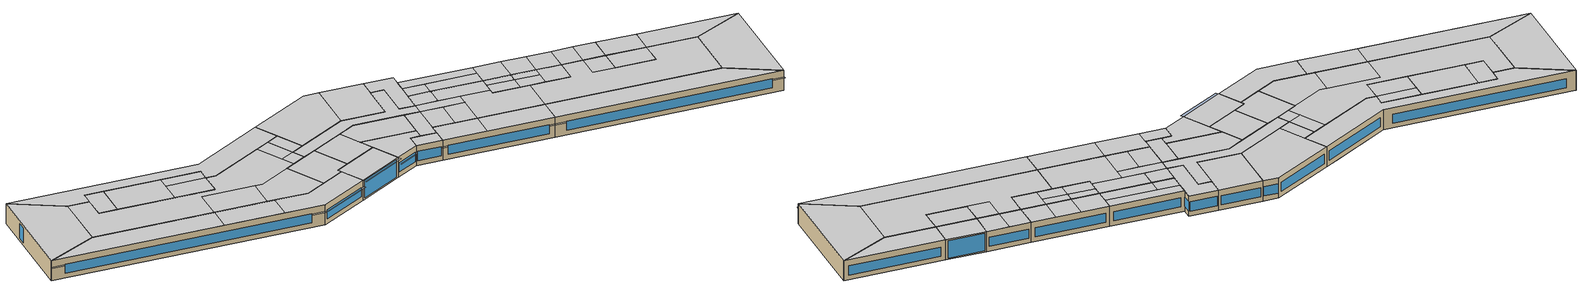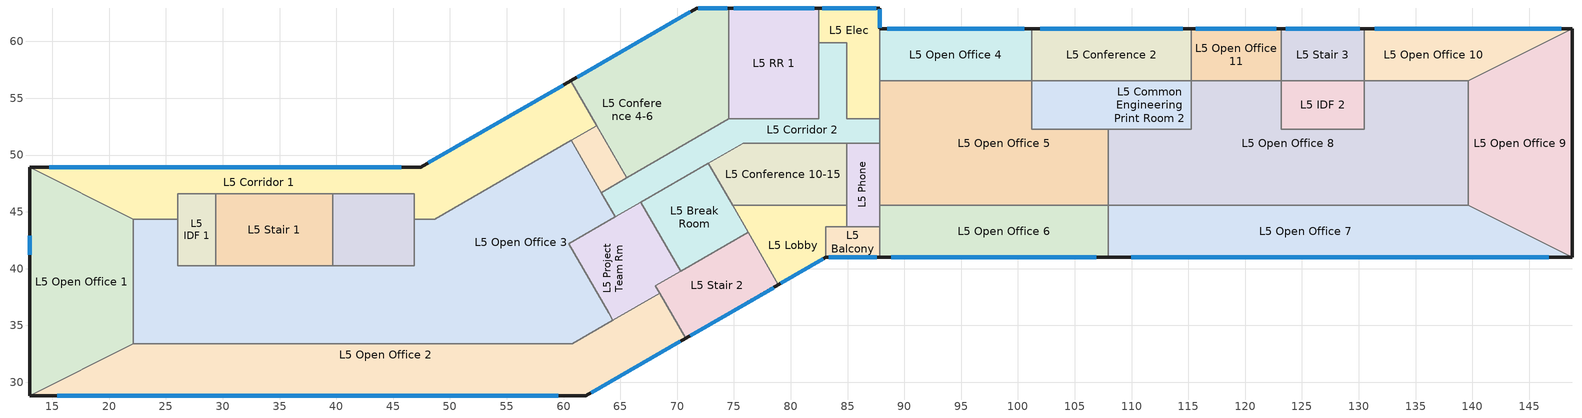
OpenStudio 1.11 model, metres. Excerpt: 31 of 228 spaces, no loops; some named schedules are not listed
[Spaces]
L5 Open Office 2
 floor to L4 Open Office 2 (Construction Internal Source 51): 68.45,37.82 70.74,33.86 61.98,28.8 12.99,28.8 22.13,33.37 60.75,33.37 z16.05
 wall outside (Typical Insulated Steel Framed Exterior Wall R-18.18): 12.99,28.8 61.98,28.8 70.74,33.86 z16.05:19.91
 wall to L5 Open Office 1: 22.13,33.37 12.99,28.8 z16.05:19.91
 wall to L5 Open Office 3: 64.35,35.45 60.75,33.37 22.13,33.37 z16.05:19.91
 wall to L5 Project Team Rm: 68.45,37.82 64.35,35.45 z16.05:19.91
 wall to L5 Stair 2: 70.74,33.86 68.45,37.82 z16.05:19.91
 window (U 0.42 SHGC 0.40 Dbl LoE (e2-.1) Tint 6mm/6mm Air): 62.43,29.06 70.28,33.6 z16.99:18.74; 15.44,28.8 59.52,28.8 z16.99:18.73
 ceiling to L6 Legal Suite 1: 61.98,28.8 70.74,33.86 68.45,37.82 60.75,33.37 54.77,33.37 54.77,28.8 z19.91
 ceiling to L6 Open Office 2: 43.93,28.8 43.93,33.37 22.13,33.37 12.99,28.8 z19.91
 ceiling to L6 Legal Library: 54.77,28.8 54.77,33.37 43.93,33.37 43.93,28.8 z19.91
L5 Open Office 1
 floor to L4 Open Office 1 (Construction Internal Source 45): 12.99,48.92 22.13,44.34 22.13,33.37 12.99,28.8 z16.05
 wall outside (Typical Insulated Steel Framed Exterior Wall R-18.18): 12.99,48.92 12.99,28.8 z16.05:19.91
 wall to L5 Corridor 1: 22.13,44.34 12.99,48.92 z16.05:19.91
 wall to L5 Open Office 3: 22.13,33.37 22.13,44.34 z16.05:19.91
 window (U 0.42 SHGC 0.40 Dbl LoE (e2-.1) Tint 6mm/6mm Air): 12.99,42.89 12.99,41.25 z16.58:19.32
 ceiling to L6 Open Office 1: 12.99,28.8 22.13,33.37 22.13,44.34 12.99,48.92 z19.91
L5 Open Office 3
 floor to L4 Planning Work Room (Construction Internal Source 197): 49.71,44.96 52.36,40.37 52.17,40.26 46.86,40.26 46.86,44.34 48.65,44.34 z16.05
 floor to L4 Planning Director Office (Construction Internal Source 197): 53.54,47.16 54.81,44.96 50.99,42.75 49.71,44.96 z16.05
 floor to L4 Open Office 3 (Construction Internal Source 197): 60.68,51.29 64.57,44.55 60.46,42.18 64.35,35.45 60.75,33.37 22.13,33.37 22.13,44.34 26.05,44.34 26.05,40.26 52.17,40.26 52.36,40.37 50.99,42.75 54.81,44.96 53.54,47.16 z16.05
 wall to L5 Corridor 1: 26.05,44.34 22.13,44.34 / 60.68,51.29 48.65,44.34 46.86,44.34 z16.05:19.91
 wall to L5 IDF 1: 29.4,40.26 26.05,40.26 26.05,44.34 z16.05:19.91
 wall to L5 Stair 1: 39.66,40.26 29.4,40.26 z16.05:19.91
 wall to L5 Common Engineering Print Room 1: 46.86,44.34 46.86,40.26 39.66,40.26 z16.05:19.91
 wall to L5 Conference 1: 63.33,46.7 60.68,51.29 z16.05:19.91
 wall to L5 Corridor 2: 64.57,44.55 63.33,46.7 z16.05:19.91
 wall to L5 Project Team Rm: 64.35,35.45 63.97,36.11 60.46,42.18 64.57,44.55 z16.05:19.91
 ceiling to L6 Legal Conference: 53.38,33.37 53.38,38.86 43.93,38.86 43.93,33.37 z19.91
 ceiling to L6 Open Office 3: 43.93,33.37 43.93,38.86 54.7,38.86 62.04,43.09 58.15,49.83 48.65,44.34 46.86,44.34 46.86,40.26 26.05,40.26 26.05,44.34 22.13,44.34 22.13,33.37 z19.91
 ceiling to L6 Corridor 2: 62.04,43.09 64.57,44.55 63.33,46.7 60.8,45.24 z19.91
 ceiling to L6 Finance Office: 60.8,45.24 63.33,46.7 60.68,51.29 58.15,49.83 z19.91
 ceiling to L6 Legal Suite 2: 60.75,33.37 64.35,35.45 60.46,42.18 54.7,38.86 53.38,38.86 53.38,33.37 z19.91
L5 Stair 2
 floor to L4 Stair 2 (Construction Internal Source 136): 76.25,43.2 78.91,38.58 70.74,33.86 68.07,38.48 z16.05
 wall outside (Typical Insulated Steel Framed Exterior Wall R-18.18): 70.74,33.86 78.91,38.58 z16.05:19.91
 wall to L5 Project Team Rm: 70.31,39.77 68.07,38.48 68.45,37.82 z16.05:19.91
 wall to L5 Break Room: 76.25,43.2 70.31,39.77 z16.05:19.91
 wall to L5 Lobby: 78.91,38.58 76.25,43.2 z16.05:19.91
 window (U 0.42 SHGC 0.40 Dbl LoE (e2-.1) Tint 6mm/6mm Air): 71.16,34.11 78.49,38.33 z16.34:19.66
 ceiling to L6 Stair 2: 70.74,33.86 78.91,38.58 76.25,43.2 68.07,38.48 z19.91
L5 Project Team Rm
 floor to L4 Conference 2 (Construction Internal Source 63): 66.8,45.84 70.31,39.77 68.07,38.48 64.57,44.55 z16.05
 floor to L4 Open Office 3 (Construction Internal Source 63): 64.57,44.55 68.45,37.82 64.35,35.45 60.46,42.18 z16.05
 wall to L5 Corridor 2: 66.8,45.84 64.57,44.55 z16.05:19.91
 wall to L5 Break Room: 70.31,39.77 66.8,45.84 z16.05:19.91
 ceiling to L6 Legal Suite 2: 64.35,35.45 68.45,37.82 68.07,38.48 70.31,39.77 66.8,45.84 60.46,42.18 z19.91
L5 Lobby
 floor to L4 Lobby 3 (Construction Internal Source 1): 84.92,45.56 84.92,43.69 83.09,43.69 83.09,40.99 78.91,38.58 74.88,45.56 z16.05
 wall outside (Typical Insulated Steel Framed Exterior Wall R-18.18): 78.91,38.58 83.09,40.99 z16.05:19.91
 wall to L5 Phone: 84.92,43.69 84.92,45.56 z16.05:19.91
 wall to L5 Balcony: 83.09,40.99 83.09,43.69 84.92,43.69 z16.05:19.91
 wall to L5 Break Room: 74.88,45.56 76.25,43.2 z16.05:19.91
 wall to L5 Conference 10-15: 84.92,45.56 74.88,45.56 z16.05:19.91
 window (U 0.42 SHGC 0.40 Dbl LoE (e2-.1) Tint 6mm/6mm Air): 79.14,38.71 82.87,40.86 z16.99:18.75
 ceiling to L6 Lobby: 78.91,38.58 83.09,40.99 83.09,43.69 84.92,43.69 84.92,45.56 74.88,45.56 z19.91
L5 Break Room
 floor to L4 Lobby 2 (Construction Internal Source 16): 72.74,49.27 76.25,43.2 70.31,39.77 66.8,45.84 z16.05
 wall to L5 Conference 10-15: 74.88,45.56 72.74,49.27 z16.05:19.91
 wall to L5 Corridor 2: 72.74,49.27 66.8,45.84 z16.05:19.91
 ceiling to L6 Break Room: 70.31,39.77 76.25,43.2 72.74,49.27 66.8,45.84 z19.91
L5 IDF 1
 floor to L4 IDF 1 (Construction Internal Source 50): 29.4,46.61 29.4,40.26 26.05,40.26 26.05,46.61 z16.05
 wall to L5 Corridor 1: 29.4,46.61 26.05,46.61 26.05,44.34 z16.05:19.91
 wall to L5 Stair 1: 29.4,40.26 29.4,46.61 z16.05:19.91
 ceiling to L6 IDF 1: 29.4,40.26 29.4,46.61 26.05,46.61 26.05,40.26 z19.91
L5 Stair 1
 floor to L4 Stair 1 (Construction Internal Source 224): 39.66,46.61 39.66,40.26 29.4,40.26 29.4,46.61 z16.05
 wall to L5 Corridor 1: 39.66,46.61 29.4,46.61 z16.05:19.91
 wall to L5 Common Engineering Print Room 1: 39.66,40.26 39.66,46.61 z16.05:19.91
 ceiling to L6 Stair 1: 39.66,40.26 39.66,46.61 29.4,46.61 29.4,40.26 z19.91
L5 Common Engineering Print Room 1
 floor to L4 Planning Work Room (Construction Internal Source 29): 46.86,46.61 46.86,40.26 43.93,40.26 43.93,46.61 z16.05
 floor to L4 Copy Coffee 1 (Construction Internal Source 29): 43.93,46.61 43.93,40.26 39.66,40.26 39.66,46.61 z16.05
 wall to L5 Corridor 1: 46.86,44.34 46.86,46.61 39.66,46.61 z16.05:19.91
 ceiling to L6 Corridor 1: 46.86,44.34 46.86,46.61 39.66,46.61 39.66,44.34 z19.91
 ceiling to L6 Open Office 3: 46.86,40.26 46.86,44.34 39.66,44.34 39.66,40.26 z19.91
L5 Balcony
 floor to L4 Balcony (Construction Internal Source 195): 87.82,43.69 87.82,40.99 83.09,40.99 83.09,43.69 z16.05
 wall outside (Typical Insulated Steel Framed Exterior Wall R-18.18): 83.09,40.99 87.82,40.99 z16.05:19.91
 wall to L5 Open Office 6: 87.82,40.99 87.82,43.69 z16.05:19.91
 wall to L5 Phone: 87.82,43.69 84.92,43.69 z16.05:19.91
 window (U 0.42 SHGC 0.40 Dbl LoE (e2-.1) Tint 6mm/6mm Air): 83.35,40.99 87.56,40.99 z16.99:18.75
 ceiling to L6 Balcony: 87.82,40.99 87.82,43.69 83.09,43.69 83.09,40.99 z19.91
L5 Open Office 6
 floor to L4 Open Office 6 (Construction Internal Source 24): 107.93,45.56 107.93,40.99 87.82,40.99 87.82,43.69 89.65,43.69 89.65,45.56 z16.05
 floor to L4 Huddle (Construction Internal Source 24): 89.65,45.56 89.65,43.69 87.82,43.69 87.82,45.56 z16.05
 wall outside (Typical Insulated Steel Framed Exterior Wall R-18.18): 87.82,40.99 107.93,40.99 z16.05:19.91
 wall to L5 Phone: 87.82,45.56 87.82,43.69 z16.05:19.91
 wall to L5 Open Office 5: 107.93,45.56 89.65,45.56 87.82,45.56 z16.05:19.91
 wall to L5 Open Office 7: 107.93,40.99 107.93,45.56 z16.05:19.91
 window (U 0.42 SHGC 0.40 Dbl LoE (e2-.1) Tint 6mm/6mm Air): 88.84,40.99 106.91,40.99 z16.99:18.73
 ceiling to L6 Open Office 5: 107.93,40.99 107.93,45.56 95.89,45.56 95.89,40.99 z19.91
 ceiling to L6 Audit Suite: 95.89,40.99 95.89,45.56 87.82,45.56 87.82,40.99 z19.91
L5 Open Office 7
 floor to L4 Open Office 8 (Construction Internal Source 59): 139.63,45.56 148.78,40.99 107.93,40.99 107.93,45.56 z16.05
 wall outside (Typical Insulated Steel Framed Exterior Wall R-18.18): 107.93,40.99 148.78,40.99 z16.05:19.91
 wall to L5 Open Office 8: 139.63,45.56 107.93,45.56 z16.05:19.91
 wall to L5 Open Office 9: 148.78,40.99 139.63,45.56 z16.05:19.91
 window (U 0.42 SHGC 0.40 Dbl LoE (e2-.1) Tint 6mm/6mm Air): 109.98,40.99 146.73,40.99 z16.99:18.73
 ceiling to L6 Open Office 7: 148.78,40.99 139.63,45.56 107.93,45.56 107.93,40.99 z19.91
L5 Open Office 9
 floor to L4 Open Office 9 (Construction Internal Source 178): 148.78,61.11 148.78,40.99 139.63,45.56 139.63,56.54 z16.05
 wall outside (Typical Insulated Steel Framed Exterior Wall R-18.18): 148.78,40.99 148.78,61.11 z16.05:19.91
 wall to L5 Open Office 10: 148.78,61.11 139.63,56.54 z16.05:19.91
 wall to L5 Open Office 8: 139.63,56.54 139.63,45.56 z16.05:19.91
 ceiling to L6 Open Office 8: 148.78,40.99 148.78,61.11 139.63,56.54 139.63,45.56 z19.91
L5 Phone
 floor to L4 Huddle (Construction Internal Source 3): 87.82,51.05 87.82,43.69 84.92,43.69 84.92,51.05 z16.05
 wall to L5 Corridor 2: 87.82,51.05 84.92,51.05 z16.05:19.91
 wall to L5 Open Office 5: 87.82,45.56 87.82,51.05 z16.05:19.91
 wall to L5 Conference 10-15: 84.92,51.05 84.92,45.56 z16.05:19.91
 ceiling to L6 Phone: 87.82,43.69 87.82,51.05 84.92,51.05 84.92,43.69 z19.91
L5 Corridor 1
 floor to L4 Conference 4-6 (Construction Internal Source 210): 60.63,56.54 62.91,52.58 60.68,51.29 58.39,55.25 z16.05
 floor to L4 Planning Work Room (Construction Internal Source 210): 48.76,46.61 49.71,44.96 48.65,44.34 46.86,44.34 46.86,46.61 z16.05
 floor to L4 Corridor 1 (Construction Internal Source 210): 58.39,55.25 60.68,51.29 53.54,47.16 52.58,48.81 48.76,46.61 26.05,46.61 26.05,44.34 22.13,44.34 12.99,48.92 47.43,48.92 z16.05
 floor to L4 Planning Director Office (Construction Internal Source 210): 52.58,48.81 53.54,47.16 49.71,44.96 48.76,46.61 z16.05
 wall outside (Typical Insulated Steel Framed Exterior Wall R-18.18): 60.63,56.54 47.43,48.92 12.99,48.92 z16.05:19.91
 wall to L5 Conference 4-6: 62.91,52.58 60.63,56.54 z16.05:19.91
 wall to L5 Conference 1: 60.68,51.29 62.91,52.58 z16.05:19.91
 window (U 0.42 SHGC 0.40 Dbl LoE (e2-.1) Tint 6mm/6mm Air): 45.7,48.92 14.72,48.92 / 59.95,56.15 48.1,49.31 z16.99:18.73
 ceiling to L6 Corridor 1: 48.65,44.34 62.91,52.58 60.63,56.54 47.43,48.92 12.99,48.92 22.13,44.34 26.05,44.34 26.05,46.61 46.86,46.61 46.86,44.34 z19.91
L5 Corridor 2
 floor to L4 Corridor 2 (Construction Internal Source 175): 84.92,59.89 84.92,53.18 87.82,53.18 87.82,51.05 75.82,51.05 64.57,44.55 63.33,46.7 74.56,53.18 82.48,53.18 82.48,59.89 z16.05
 wall to L5 Conference 10-15: 72.74,49.27 75.82,51.05 84.92,51.05 z16.05:19.91
 wall to L5 Conference 1: 65.56,47.99 63.33,46.7 z16.05:19.91
 wall to L5 Conference 4-6: 74.56,53.18 65.56,47.99 z16.05:19.91
 wall to L5 RR 1: 82.48,59.89 82.48,53.18 74.56,53.18 z16.05:19.91
 wall to L5 Elec: 87.82,53.18 84.92,53.18 84.92,59.89 82.48,59.89 z16.05:19.91
 wall to L5 Open Office 5: 87.82,51.05 87.82,53.18 z16.05:19.91
 ceiling to L6 Corridor 2: 64.57,44.55 75.82,51.05 87.82,51.05 87.82,53.18 84.92,53.18 84.92,59.89 82.48,59.89 82.48,53.18 74.56,53.18 63.33,46.7 z19.91
L5 Conference 10-15
 floor to L4 Coference 1 (Construction Internal Source 132): 84.92,51.05 84.92,45.56 74.88,45.56 72.74,49.27 75.82,51.05 z16.05
 ceiling to L6 Conference 2: 84.92,45.56 84.92,51.05 75.82,51.05 72.74,49.27 74.88,45.56 z19.91
L5 Open Office 5
 floor to L4 Open Office 5 (Construction Internal Source 189): 101.23,56.54 101.23,52.27 107.93,52.27 107.93,45.56 89.65,45.56 89.65,51.05 87.82,51.05 87.82,56.54 z16.05
 floor to L4 Huddle (Construction Internal Source 189): 89.65,51.05 89.65,45.56 87.82,45.56 87.82,51.05 z16.05
 wall to L5 Open Office 4: 101.23,56.54 87.82,56.54 z16.05:19.91
 wall to L5 Common Engineering Print Room 2: 107.93,52.27 101.23,52.27 101.23,56.54 z16.05:19.91
 wall to L5 Open Office 8: 107.93,45.56 107.93,52.27 z16.05:19.91
 wall to L5 Elec: 87.82,56.54 87.82,53.18 z16.05:19.91
 ceiling to L6 Open Office 4: 107.93,45.56 107.93,52.27 101.23,52.27 101.23,53.18 95.89,53.18 95.89,45.56 z19.91
 ceiling to L6 Conference 3: 91.86,53.18 91.86,56.54 87.82,56.54 87.82,53.18 z19.91
 ceiling to L6 Corridor 2: 87.82,51.05 95.89,51.05 95.89,53.18 87.82,53.18 z19.91
 ceiling to L6 Audit Suite: 91.86,45.56 91.86,51.05 87.82,51.05 87.82,45.56 z19.91
 ceiling to L6 CEO Suite: 101.23,53.18 101.23,56.54 91.86,56.54 91.86,53.18 z19.91
 ceiling to L6 Auditor Meeting: 95.89,45.56 95.89,51.05 91.86,51.05 91.86,45.56 z19.91
L5 Open Office 8
 floor to L4 Copy Coffee 2 (Construction Internal Source 90): 123.17,56.54 123.17,52.27 115.25,52.27 115.25,56.54 z16.05
 floor to L4 Open Office 7 (Construction Internal Source 90): 139.63,56.54 139.63,45.56 107.93,45.56 107.93,52.27 130.49,52.27 130.49,56.54 z16.05
 wall to L5 Open Office 10: 139.63,56.54 130.49,56.54 z16.05:19.91
 wall to L5 Common Engineering Print Room 2: 115.25,56.54 115.25,52.27 107.93,52.27 z16.05:19.91
 wall to L5 Open Office 11: 123.17,56.54 115.25,56.54 z16.05:19.91
 wall to L5 IDF 2: 130.49,56.54 130.49,52.27 123.17,52.27 123.17,56.54 z16.05:19.91
 ceiling to L6 Public Affairs Campaign Storage: 119.21,52.24 123.17,52.27 123.17,56.54 119.21,56.54 z19.91
 ceiling to L6 Open Office 6: 139.63,45.56 139.63,56.54 130.49,56.54 130.49,52.27 123.17,52.27 119.21,52.24 119.21,56.54 115.25,56.54 115.25,52.27 107.93,52.27 107.93,45.56 z19.91
L5 Conference 1
 floor to L4 Conference 4-6 (Construction Internal Source 154): 62.91,52.58 65.56,47.99 63.33,46.7 60.68,51.29 z16.05
 wall to L5 Conference 4-6: 65.56,47.99 62.91,52.58 z16.05:19.91
 ceiling to L6 Finance Office: 63.33,46.7 65.56,47.99 62.91,52.58 60.68,51.29 z19.91
L5 Conference 4-6
 floor to L4 Conference 10-15 (Construction Internal Source 92): 74.56,62.94 74.56,53.18 71.5,51.42 66.57,59.97 71.71,62.94 z16.05
 floor to L4 Lobby 1 (Construction Internal Source 92): 66.57,59.97 71.5,51.42 65.56,47.99 60.63,56.54 z16.05
 wall outside (Typical Insulated Steel Framed Exterior Wall R-18.18): 74.56,62.94 71.71,62.94 60.63,56.54 z16.05:19.91
 wall to L5 RR 1: 74.56,53.18 74.56,56.54 74.56,62.94 z16.05:19.91
 window (U 0.42 SHGC 0.40 Dbl LoE (e2-.1) Tint 6mm/6mm Air): 74.39,62.94 71.88,62.94 z16.99:18.76; 71.14,62.61 61.2,56.87 z16.99:18.73
 ceiling to L6 Conference 1: 65.56,47.99 74.56,53.18 74.56,62.94 71.71,62.94 60.63,56.54 z19.91
L5 Common Engineering Print Room 2
 floor to L4 Open Office 5 (Construction Internal Source 89): 107.93,56.54 107.93,52.27 101.23,52.27 101.23,56.54 z16.05
 floor to L4 Open Office 7 (Construction Internal Source 89): 115.25,56.54 115.25,52.27 107.93,52.27 107.93,56.54 z16.05
 wall to L5 Conference 2: 115.25,56.54 101.23,56.54 z16.05:19.91
 ceiling to L6 Deputy Office: 106.21,54.86 106.21,56.54 101.23,56.54 101.23,54.86 z19.91
 ceiling to L6 CEO Office: 110.73,54.86 110.73,56.54 106.21,56.54 106.21,54.86 z19.91
 ceiling to L6 Print: 106.21,52.27 106.21,54.86 101.23,54.86 101.23,52.27 z19.91
 ceiling to L6 Kitchennette: 110.73,52.27 110.73,54.86 106.21,54.86 106.21,52.27 z19.91
 ceiling to L6 Public Affiars Director Office: 115.25,52.27 115.25,56.54 110.73,56.54 110.73,52.27 z19.91
L5 IDF 2
 floor to L4 IDF 2 (Construction Internal Source 5): 130.49,56.54 130.49,52.27 123.17,52.27 123.17,56.54 z16.05
 wall to L5 Stair 3: 130.49,56.54 123.17,56.54 z16.05:19.91
 ceiling to L6 IDF 2: 130.49,52.27 130.49,56.54 123.17,56.54 123.17,52.27 z19.91
L5 RR 1
 floor to L4 RR 1 (Construction Internal Source 93): 82.48,62.94 82.48,53.18 74.56,53.18 74.56,62.94 z16.05
 wall outside (Typical Insulated Steel Framed Exterior Wall R-18.18): 82.48,62.94 74.56,62.94 z16.05:19.91
 wall to L5 Elec: 82.48,59.89 82.48,62.94 z16.05:19.91
 window (U 0.42 SHGC 0.40 Dbl LoE (e2-.1) Tint 6mm/6mm Air): 82.07,62.94 74.97,62.94 z16.99:18.74
 ceiling to L6 RR 1: 82.48,53.18 82.48,62.94 74.56,62.94 74.56,53.18 z19.91
L5 Elec
 floor to L4 Elec (Construction Internal Source 134): 87.82,62.94 87.82,53.18 84.92,53.18 84.92,59.89 82.48,59.89 82.48,62.94 z16.05
 wall outside (Typical Insulated Steel Framed Exterior Wall R-18.18): 87.82,61.11 87.82,62.94 82.48,62.94 z16.05:19.91
 wall to L5 Open Office 4: 87.82,56.54 87.82,59.89 87.82,61.11 z16.05:19.91
 window (U 0.42 SHGC 0.40 Dbl LoE (e2-.1) Tint 6mm/6mm Air): 87.82,61.22 87.82,62.82 z16.99:18.78; 87.53,62.94 82.77,62.94 z16.99:18.75
 ceiling to L6 Elec: 87.82,53.18 87.82,62.94 82.48,62.94 82.48,59.89 84.92,59.89 84.92,53.18 z19.91
L5 Open Office 4
 floor to L4 Open Office 4 (Construction Internal Source 125): 101.23,61.11 101.23,56.54 87.82,56.54 87.82,61.11 z16.05
 wall outside (Typical Insulated Steel Framed Exterior Wall R-18.18): 101.23,61.11 87.82,61.11 z16.05:19.91
 wall to L5 Conference 2: 101.23,56.54 101.23,61.11 z16.05:19.91
 window (U 0.42 SHGC 0.40 Dbl LoE (e2-.1) Tint 6mm/6mm Air): 100.54,61.11 88.51,61.11 z16.99:18.73
 ceiling to L6 CEO Suite: 101.23,56.54 101.23,59.05 91.86,59.05 91.86,56.54 z19.91
 ceiling to L6 CEO Conference: 101.23,59.05 101.23,61.11 87.82,61.11 87.82,59.05 z19.91
 ceiling to L6 Conference 3: 91.86,56.54 91.86,59.05 87.82,59.05 87.82,56.54 z19.91
L5 Conference 2
 floor to L4 Open Office 4 (Construction Internal Source 40): 115.25,61.11 115.25,56.54 101.23,56.54 101.23,61.11 z16.05
 wall outside (Typical Insulated Steel Framed Exterior Wall R-18.18): 115.25,61.11 101.23,61.11 z16.05:19.91
 wall to L5 Open Office 11: 115.25,56.54 115.25,61.11 z16.05:19.91
 window (U 0.42 SHGC 0.40 Dbl LoE (e2-.1) Tint 6mm/6mm Air): 114.53,61.11 101.95,61.11 z16.99:18.73
 ceiling to L6 Deputy Office: 106.21,56.54 106.21,61.11 101.23,61.11 101.23,56.54 z19.91
 ceiling to L6 CEO Office: 110.73,56.54 110.73,61.11 106.21,61.11 106.21,56.54 z19.91
 ceiling to L6 Brainstorming: 115.25,56.54 115.25,61.11 110.73,61.11 110.73,56.54 z19.91
L5 Open Office 11
 floor to L4 IT Admin Work Rm (Construction Internal Source 99): 123.17,61.11 123.17,56.54 115.25,56.54 115.25,61.11 z16.05
 wall outside (Typical Insulated Steel Framed Exterior Wall R-18.18): 123.17,61.11 115.25,61.11 z16.05:19.91
 wall to L5 Stair 3: 123.17,56.54 123.17,61.11 z16.05:19.91
 window (U 0.42 SHGC 0.40 Dbl LoE (e2-.1) Tint 6mm/6mm Air): 122.76,61.11 115.67,61.11 z16.99:18.74
 ceiling to L6 Public Affairs Campaign Storage: 123.17,56.54 123.17,61.11 119.21,61.11 119.21,56.54 z19.91
 ceiling to L6 Open Office 6: 119.21,56.54 119.21,61.11 115.25,61.11 115.25,56.54 z19.91
L5 Stair 3
 floor to L4 Stair 3 (Construction Internal Source 70): 130.49,61.11 130.49,56.54 123.17,56.54 123.17,61.11 z16.05
 wall outside (Typical Insulated Steel Framed Exterior Wall R-18.18): 130.49,61.11 123.17,61.11 z16.05:19.91
 wall to L5 Open Office 10: 130.49,56.54 130.49,61.11 z16.05:19.91
 window (U 0.42 SHGC 0.40 Dbl LoE (e2-.1) Tint 6mm/6mm Air): 130.1,61.11 123.56,61.11 z16.34:19.66
 ceiling to L6 Stair 3: 130.49,56.54 130.49,61.11 123.17,61.11 123.17,56.54 z19.91
L5 Open Office 10
 floor to L4 Open Office 10 (Construction Internal Source 185): 148.78,61.11 139.63,56.54 130.49,56.54 130.49,61.11 z16.05
 wall outside (Typical Insulated Steel Framed Exterior Wall R-18.18): 148.78,61.11 130.49,61.11 z16.05:19.91
 window (U 0.42 SHGC 0.40 Dbl LoE (e2-.1) Tint 6mm/6mm Air): 147.85,61.11 131.42,61.11 z16.99:18.73
 ceiling to L6 Open Office 9: 139.63,56.54 148.78,61.11 130.49,61.11 130.49,56.54 z19.91
shading: 61.95,28.8 13.01,28.8 13.01,28.19 61.95,28.19 z18.83; 78.89,38.57 70.76,33.87 71.07,33.34 79.2,38.04 z19.84; 87.79,40.99 83.12,40.99 83.12,40.38 87.79,40.38 z18.84; 148.75,40.99 107.96,40.99 107.96,40.38 148.75,40.38 z18.83; 107.91,40.99 87.84,40.99 87.84,40.38 107.91,40.38 z18.83; 83.07,40.98 78.94,38.59 79.24,38.06 83.38,40.45 z18.84; 70.72,33.85 62,28.81 62.3,28.28 71.02,33.32 z18.83
[Building]
90.1-2013-MediumOffice-ASHRAE 169-2006-5B PRM baseline created: 2016-05-18 14:10:54 -0600: Space Type=Denver Admin - OpenOffice; Default Construction Set=90.1-2013 - CZ5
[ClimateZones]
Climate Zone Institution Name 1=ASHRAE; Climate Zone Document Name 1=ANSI/ASHRAE Standard 169; Climate Zone Document Year 1=2006; Climate Zone Institution Name 2=CEC; Climate Zone Document Name 2=California Climate Zone Descriptions; Climate Zone Document Year 2=1995
[Site]
Denver Intl Ap: Latitude {deg}=39.83; Longitude {deg}=-104.65; Time Zone {hr}=-7; Elevation {m}=1650
[SizingPeriod:DesignDay] Barometric Pressure {Pa}=83011; Sky Clearness=0; Rain Indicator=0; Snow Indicator=0; Day of Month=21; Daylight Saving Time Indicator=0; Dry-Bulb Temperature Range Modifier Type=DefaultMultipliers
Name | Maximum Dry-Bulb Temperature {C} | Daily Dry-Bulb Temperature Range {deltaC} | Humidity Indicating Conditions at Maximum Dry-Bulb | Wind Speed {m/s} | Wind Direction {deg} | Month | Day Type | Humidity Indicating Type | Solar Model Indicator | ASHRAE Taub | ASHRAE Taud
Denver Intl Ap Ann Htg 99.6% Condns DB | -17.4 | 0 | -17.4 | 3.3 | 160 | 12 | WinterDesignDay | Wetbulb | ASHRAEClearSky
Denver Intl Ap Ann Clg .4% Condns DP=>MDB | 19.9 | 15.2 | 16 | 4.2 | 80 | 7 | SummerDesignDay | Dewpoint | ASHRAETau | 0.424 | 2.012
Denver Intl Ap Ann Hum_n 99.6% Condns DP=>MCDB | -11.7 | 0 | -21.5 | 3.3 | 160 | 12 | WinterDesignDay | Dewpoint | ASHRAEClearSky
Denver Intl Ap Ann Clg .4% Condns WB=>MDB | 27.3 | 15.2 | 18.3 | 4.2 | 80 | 7 | SummerDesignDay | Wetbulb | ASHRAETau | 0.424 | 2.012
[Construction]
Denver Admin ExtWall Steel Framed R25: 1IN Stucco, Insulation R-25, 1/2IN Gypsum
Denver Admin R-40 Roof: Roof Membrane, Denver Admin Roof Insulation R-40, Metal Decking
Interior Partition 1; Interior Door 1: G05 25mm wood
ExtSlabCarpet 4in ClimateZone 1-8: MAT-CC05 4 HW CONCRETE, CP02 CARPET PAD
Interior Floor 1: F16 Acoustic tile, F05 Ceiling air space resistance 1, M11 100mm lightweight concrete
Interior Wall 1: G01a 19mm gypsum board, F04 Wall air space resistance, G01a 19mm gypsum board
Interior Ceiling 1: M11 100mm lightweight concrete, F05 Ceiling air space resistance 1, F16 Acoustic tile
Exterior Door 2013: F08 Metal surface, I01 25mm insulation board 2013
ASHRAE 90.1-2013 Skylight CZ 5: Skylight U-0.50/SHGC-0.40
Interior Window 1: Clear 3mm
Denver Admin Glazing 0.38/0.25/0.49: Denver Glazing 0.38/0.25/0.49
Typical Insulated Steel Framed Exterior Wall R-18.18: 25mm Stucco, 5/8 in. Gypsum Board, Typical Insulation R-16.0, 5/8 in. Gypsum Board
U 0.42 SHGC 0.40 Dbl LoE (e2-.1) Tint 6mm/6mm Air: LoE TINT 6MM, AIR 6MM, CLEAR 6MM
[Material]
Name | Roughness | Thickness {m} | Conductivity {W/m-K} | Density {kg/m3} | Specific Heat {J/kg-K} | Thermal Absorptance | Solar Absorptance | Visible Absorptance
G05 25mm wood | MediumSmooth | 0.0254 | 0.15 | 608 | 1630 | 0.9 | 0.5 | 0.5
1IN Stucco | Smooth | 0.0253 | 0.6918 | 1858 | 837 | 0.9 | 0.92 | 0.92
1/2IN Gypsum | Smooth | 0.0127 | 0.16 | 784.9 | 830 | 0.9 | 0.4 | 0.4
Roof Membrane | VeryRough | 0.0095 | 0.16 | 1121.29 | 1460 | 0.9 | 0.7 | 0.7
Denver Admin Roof Insulation R-40 | MediumRough | 0.34036 | 0.049 | 265 | 836.8 | 0.9 | 0.7 | 0.7
Metal Decking | MediumSmooth | 0.0015 | 45.006 | 7680 | 418.4 | 0.9 | 0.6 | 0.6
F16 Acoustic tile | MediumSmooth | 0.0191 | 0.06 | 368 | 590 | 0.9 | 0.3 | 0.3
F08 Metal surface | Smooth | 0.0008 | 45.28 | 7824 | 500 | 0.9 | 0.7 | 0.7
Insulation R-25 | MediumRough | 0.2159 | 0.049 | 265 | 836.8 | 0.9 | 0.7 | 0.7
Material 1; Material 5; Material 9; Material 31; Material 47; Material 57; Material 79; Material 89; Material 99; Material 101; Material 117; Material 125; Material 139; Material 177; Material 179; Material 183; Material 185; Material 197; Material 249; Material 263; Material 267; Material 271; Material 307; Material 349; Material 355; Material 369; Material 377; Material 389; Material 393; Material 419; Material 447 | Rough | 0.0254 | 0.02 | 56.06 | 1210
Material 2; Material 6; Material 10; Material 32; Material 48; Material 58; Material 80; Material 90; Material 100; Material 102; Material 118; Material 126; Material 140; Material 178; Material 180; Material 184; Material 186; Material 198; Material 250; Material 264; Material 268; Material 272; Material 308; Material 350; Material 356; Material 370; Material 378; Material 390; Material 394; Material 420; Material 448 | MediumRough | 0.0508 | 2.31 | 2322 | 832
MAT-CC05 4 HW CONCRETE | Rough | 0.1016 | 1.311 | 2240 | 836.8 | 0.9 | 0.85 | 0.85
M11 100mm lightweight concrete | MediumRough | 0.1016 | 0.53 | 1280 | 840 | 0.9 | 0.5 | 0.5
G01a 19mm gypsum board | MediumSmooth | 0.019 | 0.16 | 800 | 1090 | 0.9 | 0.4 | 0.4
I01 25mm insulation board 2013 | MediumRough | 0.0105664 | 0.03 | 43 | 1210 | 0.9 | 0.6 | 0.6
25mm Stucco | Smooth | 0.0254 | 0.72 | 1856 | 840 | 0.9 | 0.7 | 0.7
5/8 in. Gypsum Board | MediumSmooth | 0.0159 | 0.16 | 800 | 1090 | 0.9 | 0.7 | 0.7
[Material:AirGap]
Name | Thermal Resistance {m2-K/W}
F05 Ceiling air space resistance 1 | 0.18
F04 Wall air space resistance | 0.15
[Construction:InternalSource]
Construction Internal Source 1: 2, Material 1, Material 2, Material 2
Construction Internal Source 3: 2, Material 5, Material 6, Material 6
Construction Internal Source 5: 2, Material 9, Material 10, Material 10
Construction Internal Source 16: 2, Material 31, Material 32, Material 32
Construction Internal Source 24: 2, Material 47, Material 48, Material 48
Construction Internal Source 29: 2, Material 57, Material 58, Material 58
Construction Internal Source 40: 2, Material 79, Material 80, Material 80
Construction Internal Source 45: 2, Material 89, Material 90, Material 90
Construction Internal Source 50: 2, Material 99, Material 100, Material 100
Construction Internal Source 51: 2, Material 101, Material 102, Material 102
Construction Internal Source 59: 2, Material 117, Material 118, Material 118
Construction Internal Source 63: 2, Material 125, Material 126, Material 126
Construction Internal Source 70: 2, Material 139, Material 140, Material 140
Construction Internal Source 89: 2, Material 177, Material 178, Material 178
Construction Internal Source 90: 2, Material 179, Material 180, Material 180
Construction Internal Source 92: 2, Material 183, Material 184, Material 184
Construction Internal Source 93: 2, Material 185, Material 186, Material 186
Construction Internal Source 99: 2, Material 197, Material 198, Material 198
Construction Internal Source 125: 2, Material 249, Material 250, Material 250
Construction Internal Source 132: 2, Material 263, Material 264, Material 264
Construction Internal Source 134: 2, Material 267, Material 268, Material 268
Construction Internal Source 136: 2, Material 271, Material 272, Material 272
Construction Internal Source 154: 2, Material 307, Material 308, Material 308
Construction Internal Source 175: 2, Material 349, Material 350, Material 350
Construction Internal Source 178: 2, Material 355, Material 356, Material 356
Construction Internal Source 185: 2, Material 369, Material 370, Material 370
Construction Internal Source 189: 2, Material 377, Material 378, Material 378
Construction Internal Source 195: 2, Material 389, Material 390, Material 390
Construction Internal Source 197: 2, Material 393, Material 394, Material 394
Construction Internal Source 210: 2, Material 419, Material 420, Material 420
Construction Internal Source 224: 2, Material 447, Material 448, Material 448
[DefaultConstructionSet]
90.1-2013 - CZ5: Default Exterior Surface Constructions=Default Surface Constructions 79; Default Interior Surface Constructions=Default Surface Constructions 80; Default Ground Contact Surface Constructions=Default Surface Constructions 81; Default Exterior SubSurface Constructions=Default Sub Surface Constructions 53; Default Interior SubSurface Constructions=Default Sub Surface Constructions 54; Interior Partition Construction=Interior Partition 1
[DefaultSurfaceConstructions]
Name | Floor Construction | Wall Construction | Roof Ceiling Construction
Default Surface Constructions 79 | ExtSlabCarpet 4in ClimateZone 1-8 | Denver Admin ExtWall Steel Framed R25 | Denver Admin R-40 Roof
Default Surface Constructions 80 | Interior Floor 1 | Interior Wall 1 | Interior Ceiling 1
Default Surface Constructions 81 | ExtSlabCarpet 4in ClimateZone 1-8 | ExtSlabCarpet 4in ClimateZone 1-8 | ExtSlabCarpet 4in ClimateZone 1-8
[DefaultSubSurfaceConstructions]
Name | Fixed Window Construction | Operable Window Construction | Door Construction | Overhead Door Construction | Skylight Construction | Tubular Daylight Dome Construction | Tubular Daylight Diffuser Construction
Default Sub Surface Constructions 53 | Denver Admin Glazing 0.38/0.25/0.49 | Denver Admin Glazing 0.38/0.25/0.49 | Exterior Door 2013 | Exterior Door 2013 | ASHRAE 90.1-2013 Skylight CZ 5 | Interior Window 1 | Interior Window 1
Default Sub Surface Constructions 54 | Interior Window 1 | Interior Window 1 | Interior Door 1
[Material:NoMass] Roughness=Smooth; Thermal Absorptance=0.9
Name | Thermal Resistance {m2-K/W} | Solar Absorptance | Visible Absorptance
CP02 CARPET PAD | 0.1 | 0.8 | 0.8
Typical Insulation R-16.0 | 2.81828 | 0.7 | 0.7
[WindowMaterial:SimpleGlazingSystem]
Name | U-Factor {W/m2-K} | Solar Heat Gain Coefficient | Visible Transmittance
Skylight U-0.50/SHGC-0.40 | 2.83913 | 0.4 | 0.44
Denver Glazing 0.38/0.25/0.49 | 2.15774 | 0.25 | 0.49
[WindowMaterial:Glazing] Optical Data Type=SpectralAverage; Infrared Transmittance at Normal Incidence=0; Front Side Infrared Hemispherical Emissivity=0.84; Conductivity {W/m-K}=0.9; Dirt Correction Factor for Solar and Visible Transmittance=1; Solar Diffusing=No
Name | Thickness {m} | Solar Transmittance at Normal Incidence | Front Side Solar Reflectance at Normal Incidence | Back Side Solar Reflectance at Normal Incidence | Visible Transmittance at Normal Incidence | Front Side Visible Reflectance at Normal Incidence | Back Side Visible Reflectance at Normal Incidence | Back Side Infrared Hemispherical Emissivity
Clear 3mm | 0.003 | 0.837 | 0.075 | 0 | 0.898 | 0.081 | 0 | 0.84
LoE TINT 6MM | 0.006 | 0.36 | 0.093 | 0.2 | 0.5 | 0.035 | 0.054 | 0.1
CLEAR 6MM | 0.006 | 0.775 | 0.071 | 0.071 | 0.881 | 0.08 | 0.08 | 0.84
[WindowMaterial:Gas]
AIR 6MM: Gas Type=Air; Thickness {m}=0.0063
[DesignSpecification:OutdoorAir] Outdoor Air Method=Sum
Name | Outdoor Air Flow per Person {m3/s-person} | Outdoor Air Flow per Floor Area {m3/s-m2} | Outdoor Air Flow Rate Fraction Schedule | Outdoor Air Flow Rate {m3/s}
Denver Admin - OpenOffice Ventilation; Denver Admin - BreakRoom Ventilation; Denver Admin - Lobby Ventilation | 0.00235974 | 0.0003048 | Ventilation Availability
Denver Admin - Conference Ventilation; Denver Admin - IT_Room Ventilation | 0.00235974 | 0.0003048
Denver Admin - Corridor Ventilation; Denver Admin - PrintRoom Ventilation; Denver Admin - Stair Ventilation |  | 0.0003048 | Ventilation Availability
Denver Admin - Elec/MechRoom Ventilation |  | 0.0006096
Denver Admin - Restroom Ventilation | 0 | 0.0003048 | Ventilation Availability | 0.117987
[ThermostatSetpoint:DualSetpoint] Heating Setpoint Temperature Schedule=Setpoint Htg - Admin; Cooling Setpoint Temperature Schedule=Setpoint Clg - Admin
Thermostat Setpoint Dual Setpoint 3; Thermostat Setpoint Dual Setpoint 5; Thermostat Setpoint Dual Setpoint 24; Thermostat Setpoint Dual Setpoint 28; Thermostat Setpoint Dual Setpoint 36; Thermostat Setpoint Dual Setpoint 51; Thermostat Setpoint Dual Setpoint 56; Thermostat Setpoint Dual Setpoint 64; Thermostat Setpoint Dual Setpoint 72; Thermostat Setpoint Dual Setpoint 97; Thermostat Setpoint Dual Setpoint 115; Thermostat Setpoint Dual Setpoint 119; Thermostat Setpoint Dual Setpoint 127; Thermostat Setpoint Dual Setpoint 134; Thermostat Setpoint Dual Setpoint 153; Thermostat Setpoint Dual Setpoint 154; Thermostat Setpoint Dual Setpoint 155; Thermostat Setpoint Dual Setpoint 156; Thermostat Setpoint Dual Setpoint 158; Thermostat Setpoint Dual Setpoint 171; Thermostat Setpoint Dual Setpoint 183; Thermostat Setpoint Dual Setpoint 189; Thermostat Setpoint Dual Setpoint 193; Thermostat Setpoint Dual Setpoint 194; Thermostat Setpoint Dual Setpoint 195; Thermostat Setpoint Dual Setpoint 197; Thermostat Setpoint Dual Setpoint 207; Thermostat Setpoint Dual Setpoint 209; Thermostat Setpoint Dual Setpoint 214; Thermostat Setpoint Dual Setpoint 215; Thermostat Setpoint Dual Setpoint 224
[BuildingStory]
Building Story 5: Nominal Z Coordinate {m}=0; Nominal Floor to Floor Height {m}=3.8608
[Space] Building Story=Building Story 5
Name | Thermal Zone | Space Type
L5 Open Office 2 | L5 Open Office 2
L5 Open Office 1 | L5 Open Office 1
L5 Open Office 3 | L5 Open Office 3
L5 Stair 2 | L5 Stair 2 | Denver Admin - Stair
L5 Project Team Rm | L5 Project Team Rm | Denver Admin - Conference
L5 Lobby | L5 Lobby | Denver Admin - Lobby
L5 Break Room | L5 Break Room | Denver Admin - BreakRoom
L5 IDF 1 | L5 IDF 1 | Denver Admin - IT_Room
L5 Stair 1 | L5 Stair 1 | Denver Admin - Stair
L5 Common Engineering Print Room 1 | L5 Common Engineering Print Room 1 | Denver Admin - PrintRoom
L5 Balcony | L5 Balcony | Denver Admin - Corridor
L5 Open Office 6 | L5 Open Office 6
L5 Open Office 7 | L5 Open Office 7
L5 Open Office 9 | L5 Open Office 9
L5 Phone | L5 Phone | Denver Admin - BreakRoom
L5 Corridor 1 | L5 Corridor 1 | Denver Admin - Corridor
L5 Corridor 2 | L5 Corridor 2 | Denver Admin - Corridor
L5 Conference 10-15 | L5 Conference 10-15 | Denver Admin - Conference
L5 Open Office 5 | L5 Open Office 5
L5 Open Office 8 | L5 Open Office 8
L5 Conference 1 | L5 Conference 1 | Denver Admin - Conference
L5 Conference 4-6 | L5 Conference 4-6 | Denver Admin - Conference
L5 Common Engineering Print Room 2 | L5 Common Engineering Print Room 2 | Denver Admin - PrintRoom
L5 IDF 2 | L5 IDF 2 | Denver Admin - IT_Room
L5 RR 1 | L5 RR 1 | Denver Admin - Restroom
L5 Elec | L5 Elec | Denver Admin - Elec/MechRoom
L5 Open Office 4 | L5 Open Office 4
L5 Conference 2 | L5 Conference 2 | Denver Admin - Conference
L5 Open Office 11 | L5 Open Office 11
L5 Stair 3 | L5 Stair 3 | Denver Admin - Stair
L5 Open Office 10 | L5 Open Office 10
[SpaceType] Standards Building Type=Office
Name | Default Schedule Set | Design Specification Outdoor Air Object | Standards Space Type
Denver Admin - OpenOffice | Denver Admin - OpenOffice Schedule Set | Denver Admin - OpenOffice Ventilation | OpenOffice
Denver Admin - BreakRoom | Denver Admin - BreakRoom Schedule Set | Denver Admin - BreakRoom Ventilation | BreakRoom
Denver Admin - Conference | Denver Admin - Conference Schedule Set | Denver Admin - Conference Ventilation | Conference
Denver Admin - Corridor | Denver Admin - Corridor Schedule Set | Denver Admin - Corridor Ventilation | Corridor
Denver Admin - Elec/MechRoom | Denver Admin - Elec/MechRoom Schedule Set | Denver Admin - Elec/MechRoom Ventilation | Elec/MechRoom
Denver Admin - IT_Room | Denver Admin - IT_Room Schedule Set | Denver Admin - IT_Room Ventilation | IT_Room
Denver Admin - Lobby | Denver Admin - Lobby Schedule Set | Denver Admin - Lobby Ventilation | Lobby
Denver Admin - PrintRoom | Denver Admin - PrintRoom Schedule Set | Denver Admin - PrintRoom Ventilation | PrintRoom
Denver Admin - Restroom | Denver Admin - Restroom Schedule Set | Denver Admin - Restroom Ventilation | Restroom
Denver Admin - Stair | Denver Admin - Stair Schedule Set | Denver Admin - Stair Ventilation | Stair
[DefaultScheduleSet] Lighting Schedule=Office Bldg Light; Infiltration Schedule=Medium Office Infil Quarter On
Denver Admin - OpenOffice Schedule Set; Denver Admin - BreakRoom Schedule Set; Denver Admin - Conference Schedule Set; Denver Admin - Corridor Schedule Set; Denver Admin - IT_Room Schedule Set; Denver Admin - Lobby Schedule Set; Denver Admin - PrintRoom Schedule Set; Denver Admin - Restroom Schedule Set: Number of People Schedule=People - Admin; People Activity Level Schedule=Medium Office Activity; Electric Equipment Schedule=Medium Office Bldg Equip
Denver Admin - Elec/MechRoom Schedule Set: Electric Equipment Schedule=Medium Office Bldg Equip
Denver Admin - Stair Schedule Set: 
[People:Definition]
15026 People: Number of People Calculation Method=Area/Person; Space Floor Area per Person {m2/person}=20.6431; Fraction Radiant=0.3
[Lights]
Name | Lights Definition | Space or SpaceType
Denver Admin - OpenOffice Lights 30.0 percent reduction | Denver Water Admin - OpenOffice Lights Definition - 30.0 percent reduction | Denver Admin - OpenOffice
Denver Admin - BreakRoom Lights 30.0 percent reduction | Denver Water Admin - BreakRoom Lights Definition - 30.0 percent reduction | Denver Admin - BreakRoom
Denver Admin - Conference Lights 30.0 percent reduction | Denver Water Admin - Conference Lights Definition - 30.0 percent reduction | Denver Admin - Conference
Denver Admin - Corridor Lights 30.0 percent reduction | Denver Water Admin - Corridor Lights Definition - 30.0 percent reduction | Denver Admin - Corridor
Denver Admin - Elec/MechRoom Lights 30.0 percent reduction | Denver Water Admin - Elec/MechRoom Lights Definition - 30.0 percent reduction | Denver Admin - Elec/MechRoom
Denver Admin - IT_Room Lights 30.0 percent reduction | Denver Water Admin - IT_Room Lights Definition - 30.0 percent reduction | Denver Admin - IT_Room
Denver Admin - Lobby Lights 30.0 percent reduction | Denver Water Admin - Lobby Lights Definition - 30.0 percent reduction | Denver Admin - Lobby
Denver Admin - PrintRoom Lights 30.0 percent reduction | Denver Water Admin - PrintRoom Lights Definition - 30.0 percent reduction | Denver Admin - PrintRoom
Denver Admin - Restroom Lights 30.0 percent reduction | Denver Water Admin - Restroom Lights Definition - 30.0 percent reduction | Denver Admin - Restroom
Denver Admin - Stair Lights 30.0 percent reduction | Denver Water Admin - Stair Lights Definition - 30.0 percent reduction | Denver Admin - Stair
[Lights:Definition] Design Level Calculation Method=Watts/Area; Fraction Radiant=0.4; Fraction Visible=0.2; Return Air Fraction=0.4
Name | Watts per Space Floor Area {W/m2}
Denver Water Admin - PrintRoom Lights Definition - 30.0 percent reduction; Denver Water Admin - IT_Room Lights Definition - 30.0 percent reduction | 11.9479
Denver Water Admin - Lobby Lights Definition - 30.0 percent reduction | 9.68752
Denver Water Admin - Elec/MechRoom Lights Definition - 30.0 percent reduction | 4.52084
Denver Water Admin - Restroom Lights Definition - 30.0 percent reduction; Denver Water Admin - OpenOffice Lights Definition - 30.0 percent reduction | 10.5486
Denver Water Admin - Conference Lights Definition - 30.0 percent reduction | 13.2396
Denver Water Admin - Stair Lights Definition - 30.0 percent reduction | 7.4271
Denver Water Admin - BreakRoom Lights Definition - 30.0 percent reduction | 7.85765
Denver Water Admin - Corridor Lights Definition - 30.0 percent reduction | 7.10418
[ElectricEquipment]
Name | Electric Equipment Definition | Space or SpaceType
Denver Admin - OpenOffice Electric Equipment 30.0 percent reduction | Denver Water Admin - OpenOffice Electric Equipment Definition - 30.0 percent reduction | Denver Admin - OpenOffice
Denver Admin - BreakRoom Electric Equipment | Denver Water Admin - BreakRoom Electric Equipment Definition | Denver Admin - BreakRoom
Denver Admin - Conference Electric Equipment | Denver Water Admin - Conference Electric Equipment Definition | Denver Admin - Conference
Denver Admin - Corridor Electric Equipment | Denver Water Admin - Corridor Electric Equipment Definition | Denver Admin - Corridor
Denver Admin - Elec/MechRoom Electric Equipment | Denver Water Admin - Elec/MechRoom Electric Equipment Definition | Denver Admin - Elec/MechRoom
Denver Admin - IT_Room Electric Equipment | Denver Water Admin - IT_Room Electric Equipment Definition | Denver Admin - IT_Room
Denver Admin - Lobby Electric Equipment | Denver Water Admin - Lobby Electric Equipment Definition | Denver Admin - Lobby
Denver Admin - PrintRoom Electric Equipment | Denver Water Admin - PrintRoom Electric Equipment Definition | Denver Admin - PrintRoom
Denver Admin - Restroom Electric Equipment | Denver Water Admin - Restroom Electric Equipment Definition | Denver Admin - Restroom
[ElectricEquipment:Definition] Design Level Calculation Method=Watts/Area
Name | Watts per Space Floor Area {W/m2}
Denver Water Admin - BreakRoom Electric Equipment Definition; Denver Water Admin - PrintRoom Electric Equipment Definition | 21.5278
Denver Water Admin - Conference Electric Equipment Definition | 3.98265
Denver Water Admin - Corridor Electric Equipment Definition | 1.72223
Denver Water Admin - Elec/MechRoom Electric Equipment Definition | 2.90626
Denver Water Admin - IT_Room Electric Equipment Definition | 53.8196
Denver Water Admin - Lobby Electric Equipment Definition; Denver Water Admin - Restroom Electric Equipment Definition | 0.753474
Denver Water Admin - OpenOffice Electric Equipment Definition - 30.0 percent reduction | 5.34966
[SpaceInfiltration:DesignFlowRate] Design Flow Rate Calculation Method=Flow/ExteriorArea; Flow per Exterior Surface Area {m3/s-m2}=0.000164679
Name | Space or SpaceType
Denver Admin - OpenOffice Infiltration | Denver Admin - OpenOffice
Denver Admin - BreakRoom Infiltration | Denver Admin - BreakRoom
Denver Admin - Conference Infiltration | Denver Admin - Conference
Denver Admin - Corridor Infiltration | Denver Admin - Corridor
Denver Admin - Elec/MechRoom Infiltration | Denver Admin - Elec/MechRoom
Denver Admin - IT_Room Infiltration | Denver Admin - IT_Room
Denver Admin - Lobby Infiltration | Denver Admin - Lobby
Denver Admin - PrintRoom Infiltration | Denver Admin - PrintRoom
Denver Admin - Restroom Infiltration | Denver Admin - Restroom
Denver Admin - Stair Infiltration | Denver Admin - Stair
[ThermalZone] Use Ideal Air Loads=No
Name | Thermostat | Fraction of Zone Controlled by Secondary Daylighting Control
L5 Open Office 3 | Thermostat Setpoint Dual Setpoint 127
L5 Elec | Thermostat Setpoint Dual Setpoint 134
L5 Open Office 5 | Thermostat Setpoint Dual Setpoint 153
L5 IDF 2 | Thermostat Setpoint Dual Setpoint 154
L5 Phone | Thermostat Setpoint Dual Setpoint 155
L5 Break Room | Thermostat Setpoint Dual Setpoint 156
L5 Lobby | Thermostat Setpoint Dual Setpoint 158
L5 Common Engineering Print Room 1 | Thermostat Setpoint Dual Setpoint 171
L5 Conference 10-15 | Thermostat Setpoint Dual Setpoint 183
L5 Conference 4-6 | Thermostat Setpoint Dual Setpoint 189 | 0.141068
L5 Open Office 7 | Thermostat Setpoint Dual Setpoint 193 | 0.187892
L5 Corridor 1 | Thermostat Setpoint Dual Setpoint 194 | 0.125076
L5 Open Office 4 | Thermostat Setpoint Dual Setpoint 195 | 0.206738
L5 Conference 2 | Thermostat Setpoint Dual Setpoint 197 | 0.206772
L5 Stair 1 | Thermostat Setpoint Dual Setpoint 207
L5 Balcony | Thermostat Setpoint Dual Setpoint 209 | 0
L5 Open Office 11 | Thermostat Setpoint Dual Setpoint 214
L5 Stair 2 | Thermostat Setpoint Dual Setpoint 215 | 0.162109
L5 IDF 1 | Thermostat Setpoint Dual Setpoint 224
L5 Open Office 10 | Thermostat Setpoint Dual Setpoint 3 | 0.166512
L5 Open Office 2 | Thermostat Setpoint Dual Setpoint 5 | 0.194043
L5 RR 1 | Thermostat Setpoint Dual Setpoint 24
L5 Stair 3 | Thermostat Setpoint Dual Setpoint 28
L5 Project Team Rm | Thermostat Setpoint Dual Setpoint 36
L5 Open Office 8 | Thermostat Setpoint Dual Setpoint 51
L5 Conference 1 | Thermostat Setpoint Dual Setpoint 56
L5 Open Office 6 | Thermostat Setpoint Dual Setpoint 64 | 0.206993
L5 Open Office 1 | Thermostat Setpoint Dual Setpoint 72
L5 Open Office 9 | Thermostat Setpoint Dual Setpoint 97
L5 Corridor 2 | Thermostat Setpoint Dual Setpoint 115
L5 Common Engineering Print Room 2 | Thermostat Setpoint Dual Setpoint 119
[Exterior:Lights:Definition]
Exterior Lights Definition 1: Design Level {W}=1600
[Exterior:Lights]
Exterior Lights 1: Exterior Lights Definition=Exterior Lights Definition 1; Schedule=Always On Discrete; Control Option=AstronomicalClock
[People] People Definition=15026 People
Name | Space or SpaceType
People 1 | Denver Admin - BreakRoom
People 3 | Denver Admin - Conference
People 4 | Denver Admin - Corridor
People 8 | Denver Admin - Lobby
People 9 | Denver Admin - OpenOffice
People 10 | Denver Admin - PrintRoom
People 11 | Denver Admin - Restroom
[Daylighting:Control] Position Z-Coordinate {m}=0.9144; Illuminance Setpoint {lux}=300; Lighting Control Type=Stepped; Number of Stepped Control Steps=3
Name | Space | Position X-Coordinate {m} | Position Y-Coordinate {m}
L5 Balcony Daylt Sensor 2 | L5 Balcony | -2.3622 | -0.00261267
L5 Conference 2 Daylt Sensor 2 | L5 Conference 2 | 7.0104 | 1.89072
L5 Conference 4-6 Daylt Sensor 2 | L5 Conference 4-6 | -1.4224 | 7.04564
L5 Corridor 1 Daylt Sensor 2 | L5 Corridor 1 | 29.3216 | 6.06041
L5 Open Office 10 Daylt Sensor 2 | L5 Open Office 10 | 9.144 | -2.67972
L5 Open Office 2 Daylt Sensor 2 | L5 Open Office 2 | -24.4946 | 2.67651
L5 Open Office 4 Daylt Sensor 2 | L5 Open Office 4 | 6.7056 | -2.68158
L5 Open Office 6 Daylt Sensor 2 | L5 Open Office 6 | 10.0584 | -0.0179095
L5 Open Office 7 Daylt Sensor 2 | L5 Open Office 7 | 20.4216 | -1.89511
L5 Stair 2 Daylt Sensor 2 | L5 Stair 2 | -5.88959 | 0.761899
[Schedule:Ruleset]
Name | Default Day Schedule | Summer Design Day Schedule | Winter Design Day Schedule
Office Bldg Light | Office Bldg Light Default Schedule | Office Bldg Light Summer Design Day | Office Bldg Light Winter Design Day
Setpoint Htg - Admin | Large Office HtgSetp Default Schedule | Large Office HtgSetp Summer Design Day | Large Office HtgSetp Winter Design Day
Setpoint Clg - Admin | Large Office ClgSetp Default Schedule | Large Office ClgSetp Summer Design Day | Large Office ClgSetp Winter Design Day
People - Admin | Medium Office Bldg Occ Default Schedule | Medium Office Bldg Occ Summer Design Day | Medium Office Bldg Occ Winter Design Day
Medium Office Activity | Medium Office Activity Default Schedule | Medium Office Activity Summer Design Day | Medium Office Activity Winter Design Day
Medium Office Infil Quarter On | Medium Office Infil Quarter On Default Schedule | Medium Office Infil Quarter On Summer Design Day | Medium Office Infil Quarter On Winter Design Day
Medium Office Bldg Equip | Medium Office Bldg Equip Default Schedule | Medium Office Bldg Equip Summer Design Day | Medium Office Bldg Equip Winter Design Day
Ventilation Availability | Schedule Day 1
[Schedule:Day]
Office Bldg Light Default Schedule: 5, 0, 0.05, 7, 0, 0.05, 8, 0, 0.3, 17, 0, 0.9, 18, 0, 0.7, 20, 0, 0.5, 22, 0, 0.05, 23, 0, 0.05, 24, 0, 0.05
Office Bldg Light Summer Design Day; Medium Office Bldg Equip Summer Design Day: 24, 0, 1
Office Bldg Light Winter Design Day; Medium Office Bldg Occ Winter Design Day; Medium Office Bldg Occ Rule 1 Day Schedule; Medium Office Bldg Equip Winter Design Day: 24, 0, 0
Office Bldg Light Rule 1 Day Schedule: 24, 0, 0.05
Office Bldg Light Rule 2 Day Schedule: 6, 0, 0.05, 8, 0, 0.05, 14, 0, 0.05, 17, 0, 0.05, 24, 0, 0.05
Large Office HtgSetp Default Schedule: 5, 0, 15.5556, 18, 0, 21.1111, 24, 0, 15.5556
Large Office HtgSetp Summer Design Day; Large Office HtgSetp Rule 1 Day Schedule; Large Office HtgSetp Rule 2 Day Schedule: 24, 0, 15.5556
Large Office HtgSetp Winter Design Day: 24, 0, 21.1111
Large Office ClgSetp Default Schedule: 5, 0, 26.6667, 18, 0, 23.3333, 24, 0, 26.6667
Large Office ClgSetp Summer Design Day: 24, 0, 23.3333
Large Office ClgSetp Winter Design Day; Large Office ClgSetp Rule 1 Day Schedule: 24, 0, 26.6667
Large Office ClgSetp Rule 2 Day Schedule: 6, 0, 26.6667, 18, 0, 26.6667, 24, 0, 26.6667
Medium Office Bldg Occ Default Schedule: 6, 0, 0, 7, 0, 0.1, 8, 0, 0.2, 12, 0, 0.95, 13, 0, 0.5, 17, 0, 0.95, 18, 0, 0.7, 24, 0, 0
Medium Office Bldg Occ Summer Design Day: 6, 0, 0, 22, 0, 1, 24, 0, 0.05
Medium Office Bldg Occ Rule 2 Day Schedule: 6, 0, 0, 8, 0, 0, 14, 0, 0, 17, 0, 0, 24, 0, 0
Medium Office Activity Default Schedule; Medium Office Activity Summer Design Day; Medium Office Activity Winter Design Day: 24, 0, 120
Medium Office Infil Quarter On Default Schedule; Medium Office Infil Quarter On Summer Design Day: 6, 0, 1, 22, 0, 0.25, 24, 0, 1
Medium Office Infil Quarter On Winter Design Day: 6, 0, 1, 18, 0, 0.25, 24, 0, 1
Medium Office Bldg Equip Default Schedule: 8, 0, 0.4, 12, 0, 0.9, 13, 0, 0.8, 17, 0, 0.9, 18, 0, 0.8, 20, 0, 0.6, 22, 0, 0.4, 24, 0, 0.4
Medium Office Bldg Equip Rule 1 Day Schedule: 24, 0, 0.3
Medium Office Bldg Equip Rule 2 Day Schedule: 6, 0, 0.3, 8, 0, 0.3, 14, 0, 0.3, 17, 0, 0.3, 24, 0, 0.3
Schedule Day 1: 6, 0, 0.2, 22, 0, 1, 24, 0, 0.2
[Schedule:Rule]
Name | Schedule Ruleset | Rule Order | Day Schedule | Apply Sunday | Apply Monday | Apply Tuesday | Apply Wednesday | Apply Thursday | Apply Friday | Apply Saturday | Date Specification Type | Start Month | Start Day | End Month | End Day
Office Bldg Light Rule 1 | Office Bldg Light | 0 | Office Bldg Light Rule 1 Day Schedule | Yes | No | No | No | No | No | No | DateRange | 1 | 1 | 12 | 31
Office Bldg Light Rule 2 | Office Bldg Light | 1 | Office Bldg Light Rule 2 Day Schedule | No | No | No | No | No | No | Yes | DateRange | 1 | 1 | 12 | 31
Large Office HtgSetp Rule 1 | Setpoint Htg - Admin | 0 | Large Office HtgSetp Rule 1 Day Schedule | Yes | No | No | No | No | No | No | DateRange | 1 | 1 | 12 | 31
Large Office HtgSetp Rule 2 | Setpoint Htg - Admin | 1 | Large Office HtgSetp Rule 2 Day Schedule | No | No | No | No | No | No | Yes | DateRange | 1 | 1 | 12 | 31
Large Office ClgSetp Rule 1 | Setpoint Clg - Admin | 0 | Large Office ClgSetp Rule 1 Day Schedule | Yes | No | No | No | No | No | No | DateRange | 1 | 1 | 12 | 31
Large Office ClgSetp Rule 2 | Setpoint Clg - Admin | 1 | Large Office ClgSetp Rule 2 Day Schedule | No | No | No | No | No | No | Yes | DateRange | 1 | 1 | 12 | 31
Medium Office Bldg Occ Rule 1 | People - Admin | 0 | Medium Office Bldg Occ Rule 1 Day Schedule | Yes | No | No | No | No | No | No | DateRange | 1 | 1 | 12 | 31
Medium Office Bldg Occ Rule 2 | People - Admin | 1 | Medium Office Bldg Occ Rule 2 Day Schedule | No | No | No | No | No | No | Yes | DateRange | 1 | 1 | 12 | 31
Medium Office Infil Quarter On Rule 1 | Medium Office Infil Quarter On | 0 | Medium Office Infil Quarter On Rule 1 Day Schedule | Yes | No | No | No | No | No | No | DateRange | 1 | 1 | 12 | 31
Medium Office Infil Quarter On Rule 2 | Medium Office Infil Quarter On | 1 | Medium Office Infil Quarter On Rule 2 Day Schedule | No | No | No | No | No | No | Yes | DateRange | 1 | 1 | 12 | 31
Medium Office Bldg Equip Rule 1 | Medium Office Bldg Equip | 0 | Medium Office Bldg Equip Rule 1 Day Schedule | Yes | No | No | No | No | No | No | DateRange | 1 | 1 | 12 | 31
Medium Office Bldg Equip Rule 2 | Medium Office Bldg Equip | 1 | Medium Office Bldg Equip Rule 2 Day Schedule | No | No | No | No | No | No | Yes | DateRange | 1 | 1 | 12 | 31
Schedule Rule 1 | Ventilation Availability | 0 | Schedule Day 3 | Yes |  |  |  |  |  | Yes
[Schedule:Constant]
Always On Discrete: Value=1
